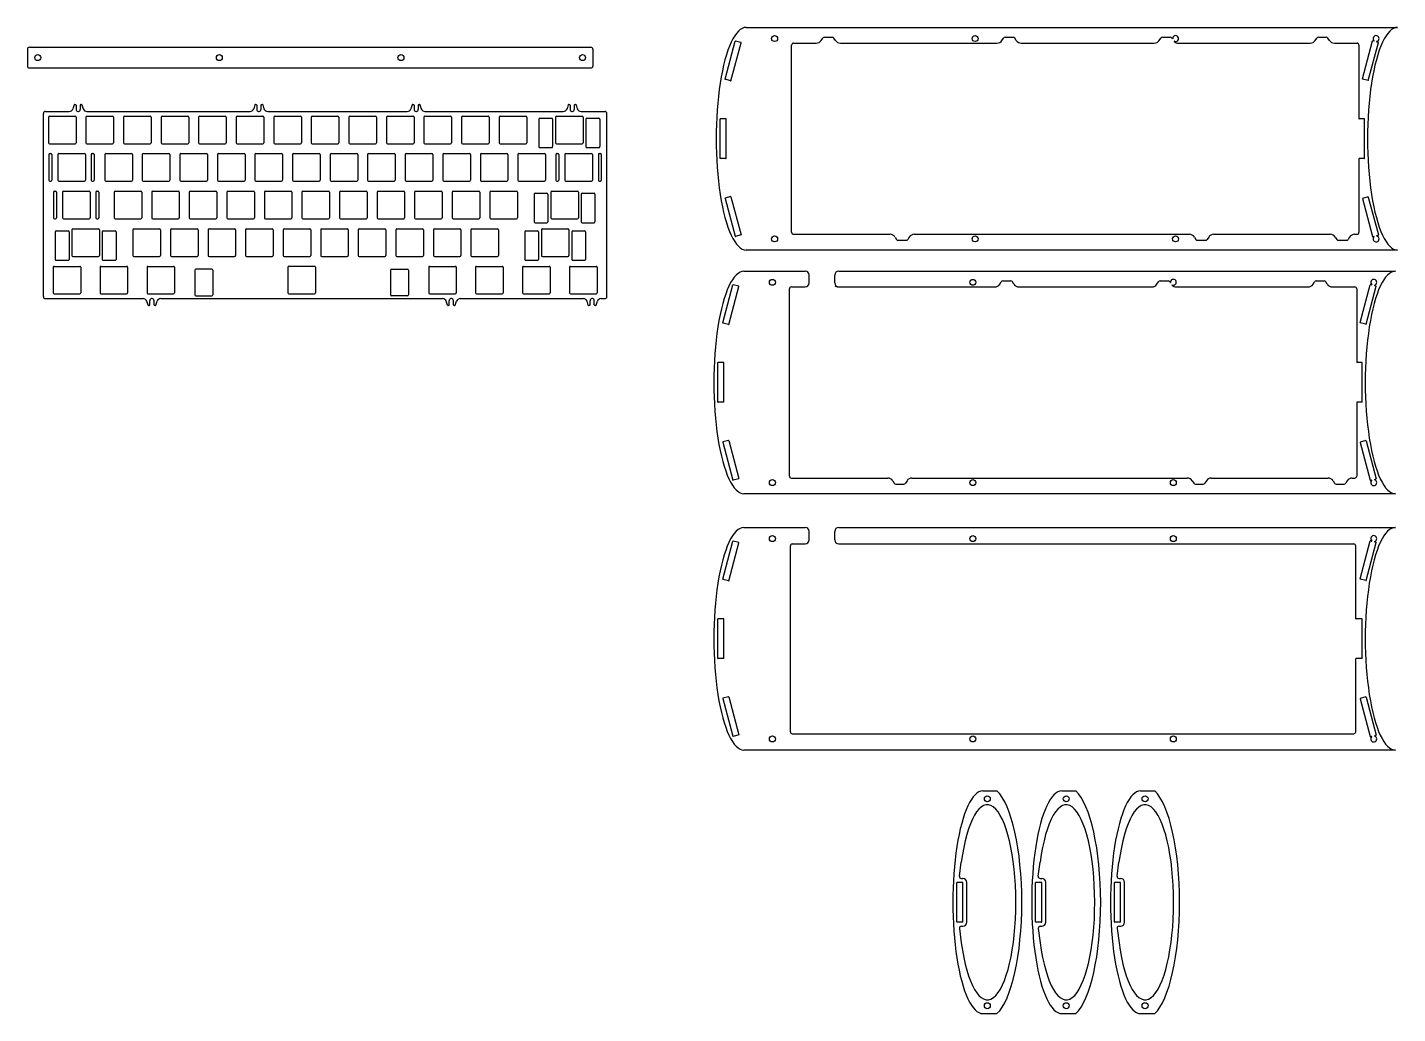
# Model space of a CAD drawing. Header units: millimetres. Extents: x -1211 to 233, y -1153 to 100.
# Drawn here: x -1211 to -516, y -400 to 100 of the extents above; entities that cross this region are included whole.
import ezdxf

# ---------------------------------------------------------------- set-up
doc = ezdxf.new("R2010")
doc.units = ezdxf.units.MM
doc.layers.get('0').update_dxf_attribs({"lineweight": 25, "true_color": 0xffffff})
doc.layers.add('f1', color=7, linetype='Continuous', lineweight=25, true_color=0x000000)
doc.layers.add('Plate', color=7, linetype='Continuous', lineweight=25, true_color=0x000000)

msp = doc.modelspace()

# ---------------------------------------------------------------- linework, layer by layer
for p, q in [((-846.41, 100.09), (-516.05, 100.09)), ((-823.38, -3.84), (-823.38, 91.09)), ((-822.38, 92.09), (-810.94, 92.09)), ((-808.41, 93.47), (-807.64, 94.68)), ((-806.8, 95.14), (-802.8, 95.14)), ((-801.19, 93.47), (-801.95, 94.68)), ((-798.66, 92.09), (-719.24, 92.09)), ((-716.72, 93.47), (-715.95, 94.68)), ((-715.1, 95.14), (-711.1, 95.14)), ((-709.49, 93.47), (-710.26, 94.68)), ((-706.96, 92.09), (-639.49, 92.09)), ((-636.96, 93.47), (-636.19, 94.68)), ((-635.35, 95.14), (-631.35, 95.14)), ((-630.26, 94.29), (-630.5, 94.68)), ((-627.21, 92.09), (-560.34, 92.09)), ((-557.82, 93.47), (-557.05, 94.68)), ((-556.2, 95.14), (-552.2, 95.14)), ((-550.59, 93.47), (-551.36, 94.68)), ((-548.06, 92.09), (-536.63, 92.09)), ((-535.63, 91.09), (-535.63, 53.77)), ((-1202.88, -36.46), (-1202.88, 56.46)), ((-1201.88, 57.46), (-1189.8, 57.46)), ((-1187.27, 60.76), (-1187.9, 58.84)), ((-1186.35, 60.66), (-1186.35, 58.51)), ((-1184.25, 60.66), (-1184.25, 58.51)), ((-1183.33, 60.76), (-1182.7, 58.84)), ((-1180.8, 57.46), (-1098.1, 57.46)), ((-1095.57, 60.76), (-1096.2, 58.84)), ((-1094.65, 60.66), (-1094.65, 58.51)), ((-1092.55, 60.66), (-1092.55, 58.51)), ((-1091.63, 60.76), (-1091, 58.84)), ((-1089.1, 57.46), (-1018.35, 57.46)), ((-1015.82, 60.76), (-1016.45, 58.84)), ((-1014.9, 60.66), (-1014.9, 58.51)), ((-1012.8, 60.66), (-1012.8, 58.51)), ((-1011.88, 60.76), (-1011.25, 58.84)), ((-1009.35, 57.46), (-939.2, 57.46)), ((-936.67, 60.76), (-937.3, 58.84)), ((-935.75, 60.66), (-935.75, 58.51)), ((-933.65, 60.66), (-933.65, 58.51)), ((-932.73, 60.76), (-932.1, 58.84)), ((-930.2, 57.46), (-918.12, 57.46)), ((-917.12, -36.46), (-917.12, 56.46)), ((-1200.35, 54.6), (-1200.35, 41.6)), ((-1199.85, 55.1), (-1186.85, 55.1)), ((-1186.35, 54.6), (-1186.35, 41.6)), ((-1181.3, 54.6), (-1181.3, 41.6)), ((-1180.8, 55.1), (-1167.8, 55.1)), ((-1167.3, 54.6), (-1167.3, 41.6)), ((-1162.25, 54.6), (-1162.25, 41.6)), ((-1161.75, 55.1), (-1148.75, 55.1)), ((-1148.25, 54.6), (-1148.25, 41.6)), ((-1143.2, 54.6), (-1143.2, 41.6)), ((-1142.7, 55.1), (-1129.7, 55.1)), ((-1129.2, 54.6), (-1129.2, 41.6)), ((-1124.15, 54.6), (-1124.15, 41.6)), ((-1123.65, 55.1), (-1110.65, 55.1)), ((-1110.15, 54.6), (-1110.15, 41.6)), ((-1105.1, 54.6), (-1105.1, 41.6)), ((-1104.6, 55.1), (-1091.6, 55.1)), ((-1091.1, 54.6), (-1091.1, 41.6)), ((-1086.05, 54.6), (-1086.05, 41.6)), ((-1085.55, 55.1), (-1072.55, 55.1)), ((-1072.05, 54.6), (-1072.05, 41.6)), ((-1067, 54.6), (-1067, 41.6)), ((-1066.5, 55.1), (-1053.5, 55.1)), ((-1053, 54.6), (-1053, 41.6)), ((-1047.95, 54.6), (-1047.95, 41.6)), ((-1047.45, 55.1), (-1034.45, 55.1)), ((-1033.95, 54.6), (-1033.95, 41.6)), ((-1028.9, 54.6), (-1028.9, 41.6)), ((-1028.4, 55.1), (-1015.4, 55.1)), ((-1014.9, 54.6), (-1014.9, 41.6)), ((-1009.85, 54.6), (-1009.85, 41.6)), ((-1009.35, 55.1), (-996.35, 55.1)), ((-995.85, 54.6), (-995.85, 41.6)), ((-990.8, 54.6), (-990.8, 41.6)), ((-990.3, 55.1), (-977.3, 55.1)), ((-976.8, 54.6), (-976.8, 41.6)), ((-971.75, 54.6), (-971.75, 41.6)), ((-971.25, 55.1), (-958.25, 55.1)), ((-957.75, 54.6), (-957.75, 41.6)), ((-951.61, 53.6), (-951.61, 39.6)), ((-951.11, 54.1), (-945.11, 54.1)), ((-944.61, 53.6), (-944.61, 39.6)), ((-943.18, 54.6), (-943.18, 41.6)), ((-942.68, 55.1), (-929.68, 55.1)), ((-929.18, 54.6), (-929.18, 41.6)), ((-927.74, 53.6), (-927.74, 39.6)), ((-927.24, 54.1), (-921.24, 54.1)), ((-920.74, 53.6), (-920.74, 39.6)), ((-1200.09, 35.55), (-1200.09, 22.55)), ((-1199.85, 41.1), (-1186.85, 41.1)), ((-1199.59, 36.05), (-1199.09, 36.05)), ((-1198.59, 35.55), (-1198.59, 22.55)), ((-1195.59, 35.55), (-1195.59, 22.55)), ((-1195.09, 36.05), (-1182.09, 36.05)), ((-1181.59, 35.55), (-1181.59, 22.55)), ((-1180.8, 41.1), (-1167.8, 41.1)), ((-1178.59, 35.55), (-1178.59, 22.55)), ((-1178.09, 36.05), (-1177.59, 36.05)), ((-1177.09, 35.55), (-1177.09, 22.55)), ((-1171.78, 35.55), (-1171.78, 22.55)), ((-1171.28, 36.05), (-1158.28, 36.05)), ((-1161.75, 41.1), (-1148.75, 41.1)), ((-1157.78, 35.55), (-1157.78, 22.55)), ((-1152.72, 35.55), (-1152.72, 22.55)), ((-1152.22, 36.05), (-1139.22, 36.05)), ((-1142.7, 41.1), (-1129.7, 41.1)), ((-1138.72, 35.55), (-1138.72, 22.55)), ((-1133.68, 35.55), (-1133.68, 22.55)), ((-1133.18, 36.05), (-1120.18, 36.05)), ((-1123.65, 41.1), (-1110.65, 41.1)), ((-1119.68, 35.55), (-1119.68, 22.55)), ((-1114.62, 35.55), (-1114.62, 22.55)), ((-1114.12, 36.05), (-1101.12, 36.05)), ((-1104.6, 41.1), (-1091.6, 41.1)), ((-1100.62, 35.55), (-1100.62, 22.55)), ((-1095.58, 35.55), (-1095.58, 22.55)), ((-1095.08, 36.05), (-1082.08, 36.05)), ((-1085.55, 41.1), (-1072.55, 41.1)), ((-1081.58, 35.55), (-1081.58, 22.55)), ((-1076.53, 35.55), (-1076.53, 22.55)), ((-1076.03, 36.05), (-1063.03, 36.05)), ((-1066.5, 41.1), (-1053.5, 41.1)), ((-1062.53, 35.55), (-1062.53, 22.55)), ((-1057.47, 35.55), (-1057.47, 22.55)), ((-1056.97, 36.05), (-1043.97, 36.05)), ((-1047.45, 41.1), (-1034.45, 41.1)), ((-1043.47, 35.55), (-1043.47, 22.55)), ((-1038.43, 35.55), (-1038.43, 22.55)), ((-1037.93, 36.05), (-1024.93, 36.05)), ((-1028.4, 41.1), (-1015.4, 41.1)), ((-1024.43, 35.55), (-1024.43, 22.55)), ((-1019.38, 35.55), (-1019.38, 22.55)), ((-1018.88, 36.05), (-1005.88, 36.05)), ((-1009.35, 41.1), (-996.35, 41.1)), ((-1005.38, 35.55), (-1005.38, 22.55)), ((-1000.33, 35.55), (-1000.33, 22.55)), ((-999.83, 36.05), (-986.83, 36.05)), ((-990.3, 41.1), (-977.3, 41.1)), ((-986.33, 35.55), (-986.33, 22.55)), ((-981.27, 35.55), (-981.27, 22.55)), ((-980.77, 36.05), (-967.77, 36.05)), ((-971.25, 41.1), (-958.25, 41.1)), ((-967.27, 35.55), (-967.27, 22.55)), ((-962.23, 35.55), (-962.23, 22.55)), ((-961.73, 36.05), (-948.73, 36.05)), ((-951.11, 39.1), (-945.11, 39.1)), ((-948.23, 35.55), (-948.23, 22.55)), ((-942.91, 35.55), (-942.91, 22.55)), ((-942.68, 41.1), (-929.68, 41.1)), ((-942.41, 36.05), (-941.91, 36.05)), ((-941.41, 35.55), (-941.41, 22.55)), ((-938.41, 35.55), (-938.41, 22.55)), ((-937.91, 36.05), (-924.91, 36.05)), ((-927.24, 39.1), (-921.24, 39.1)), ((-924.41, 35.55), (-924.41, 22.55)), ((-921.41, 35.55), (-921.41, 22.55)), ((-920.91, 36.05), (-920.41, 36.05)), ((-919.91, 35.55), (-919.91, 22.55)), ((-535.63, 33.47), (-535.63, -3.84)), ((-1199.59, 22.05), (-1199.09, 22.05)), ((-1195.09, 22.05), (-1182.09, 22.05)), ((-1178.09, 22.05), (-1177.59, 22.05)), ((-1171.28, 22.05), (-1158.28, 22.05)), ((-1152.22, 22.05), (-1139.22, 22.05)), ((-1133.18, 22.05), (-1120.18, 22.05)), ((-1114.12, 22.05), (-1101.12, 22.05)), ((-1095.08, 22.05), (-1082.08, 22.05)), ((-1076.03, 22.05), (-1063.03, 22.05)), ((-1056.97, 22.05), (-1043.97, 22.05)), ((-1037.93, 22.05), (-1024.93, 22.05)), ((-1018.88, 22.05), (-1005.88, 22.05)), ((-999.83, 22.05), (-986.83, 22.05)), ((-980.77, 22.05), (-967.77, 22.05)), ((-961.73, 22.05), (-948.73, 22.05)), ((-942.41, 22.05), (-941.91, 22.05)), ((-937.91, 22.05), (-924.91, 22.05)), ((-920.91, 22.05), (-920.41, 22.05)), ((-1197.71, 16.5), (-1197.71, 3.5)), ((-1197.21, 17), (-1196.71, 17)), ((-1196.21, 16.5), (-1196.21, 3.5)), ((-1193.21, 16.5), (-1193.21, 3.5)), ((-1192.71, 17), (-1179.71, 17)), ((-1179.21, 16.5), (-1179.21, 3.5)), ((-1176.21, 16.5), (-1176.21, 3.5)), ((-1175.71, 17), (-1175.21, 17)), ((-1174.71, 16.5), (-1174.71, 3.5)), ((-1167.01, 16.5), (-1167.01, 3.5)), ((-1166.51, 17), (-1153.51, 17)), ((-1153.01, 16.5), (-1153.01, 3.5)), ((-1147.96, 16.5), (-1147.96, 3.5)), ((-1147.46, 17), (-1134.46, 17)), ((-1133.96, 16.5), (-1133.96, 3.5)), ((-1128.91, 16.5), (-1128.91, 3.5)), ((-1128.41, 17), (-1115.41, 17)), ((-1114.91, 16.5), (-1114.91, 3.5)), ((-1109.86, 16.5), (-1109.86, 3.5)), ((-1109.36, 17), (-1096.36, 17)), ((-1095.86, 16.5), (-1095.86, 3.5)), ((-1090.81, 16.5), (-1090.81, 3.5)), ((-1090.31, 17), (-1077.31, 17)), ((-1076.81, 16.5), (-1076.81, 3.5)), ((-1071.76, 16.5), (-1071.76, 3.5)), ((-1071.26, 17), (-1058.26, 17)), ((-1057.76, 16.5), (-1057.76, 3.5)), ((-1052.71, 16.5), (-1052.71, 3.5)), ((-1052.21, 17), (-1039.21, 17)), ((-1038.71, 16.5), (-1038.71, 3.5)), ((-1033.66, 16.5), (-1033.66, 3.5)), ((-1033.16, 17), (-1020.16, 17)), ((-1019.66, 16.5), (-1019.66, 3.5)), ((-1014.61, 16.5), (-1014.61, 3.5)), ((-1014.11, 17), (-1001.11, 17)), ((-1000.61, 16.5), (-1000.61, 3.5)), ((-995.56, 16.5), (-995.56, 3.5)), ((-995.06, 17), (-982.06, 17)), ((-981.56, 16.5), (-981.56, 3.5)), ((-976.51, 16.5), (-976.51, 3.5)), ((-976.01, 17), (-963.01, 17)), ((-962.51, 16.5), (-962.51, 3.5)), ((-953.99, 15.5), (-953.99, 1.5)), ((-953.49, 16), (-947.49, 16)), ((-946.99, 15.5), (-946.99, 1.5)), ((-945.56, 16.5), (-945.56, 3.5)), ((-945.06, 17), (-932.06, 17)), ((-931.56, 16.5), (-931.56, 3.5)), ((-930.12, 15.5), (-930.12, 1.5)), ((-929.62, 16), (-923.62, 16)), ((-923.12, 15.5), (-923.12, 1.5)), ((-1197.21, 3), (-1196.71, 3)), ((-1192.71, 3), (-1179.71, 3)), ((-1175.71, 3), (-1175.21, 3)), ((-1166.51, 3), (-1153.51, 3)), ((-1147.46, 3), (-1134.46, 3)), ((-1128.41, 3), (-1115.41, 3)), ((-1109.36, 3), (-1096.36, 3)), ((-1090.31, 3), (-1077.31, 3)), ((-1071.26, 3), (-1058.26, 3)), ((-1052.21, 3), (-1039.21, 3)), ((-1033.16, 3), (-1020.16, 3)), ((-1014.11, 3), (-1001.11, 3)), ((-995.06, 3), (-982.06, 3)), ((-976.01, 3), (-963.01, 3)), ((-953.49, 1), (-947.49, 1)), ((-945.06, 3), (-932.06, 3)), ((-929.62, 1), (-923.62, 1)), ((-1196.88, -3.55), (-1196.88, -17.55)), ((-1196.38, -3.05), (-1190.38, -3.05)), ((-1189.88, -3.55), (-1189.88, -17.55)), ((-1188.44, -2.55), (-1188.44, -15.55)), ((-1187.94, -2.05), (-1174.94, -2.05)), ((-1174.44, -2.55), (-1174.44, -15.55)), ((-1173.01, -3.55), (-1173.01, -17.55)), ((-1172.51, -3.05), (-1166.51, -3.05)), ((-1166.01, -3.55), (-1166.01, -17.55)), ((-1157.49, -2.55), (-1157.49, -15.55)), ((-1156.99, -2.05), (-1143.99, -2.05)), ((-1143.49, -2.55), (-1143.49, -15.55)), ((-1138.44, -2.55), (-1138.44, -15.55)), ((-1137.94, -2.05), (-1124.94, -2.05)), ((-1124.44, -2.55), (-1124.44, -15.55)), ((-1119.39, -2.55), (-1119.39, -15.55)), ((-1118.89, -2.05), (-1105.89, -2.05)), ((-1105.39, -2.55), (-1105.39, -15.55)), ((-1100.34, -2.55), (-1100.34, -15.55)), ((-1099.84, -2.05), (-1086.84, -2.05)), ((-1086.34, -2.55), (-1086.34, -15.55)), ((-1081.29, -2.55), (-1081.29, -15.55)), ((-1080.79, -2.05), (-1067.79, -2.05)), ((-1067.29, -2.55), (-1067.29, -15.55)), ((-1062.24, -2.55), (-1062.24, -15.55)), ((-1061.74, -2.05), (-1048.74, -2.05)), ((-1048.24, -2.55), (-1048.24, -15.55)), ((-1043.19, -2.55), (-1043.19, -15.55)), ((-1042.69, -2.05), (-1029.69, -2.05)), ((-1029.19, -2.55), (-1029.19, -15.55)), ((-1024.14, -2.55), (-1024.14, -15.55)), ((-1023.64, -2.05), (-1010.64, -2.05)), ((-1010.14, -2.55), (-1010.14, -15.55)), ((-1005.09, -2.55), (-1005.09, -15.55)), ((-1004.59, -2.05), (-991.59, -2.05)), ((-991.09, -2.55), (-991.09, -15.55)), ((-986.04, -2.55), (-986.04, -15.55)), ((-985.54, -2.05), (-972.54, -2.05)), ((-972.04, -2.55), (-972.04, -15.55)), ((-958.76, -3.55), (-958.76, -17.55)), ((-958.26, -3.05), (-952.26, -3.05)), ((-951.76, -3.55), (-951.76, -17.55)), ((-950.32, -2.55), (-950.32, -15.55)), ((-949.82, -2.05), (-936.82, -2.05)), ((-936.32, -2.55), (-936.32, -15.55)), ((-934.88, -3.55), (-934.88, -17.55)), ((-934.38, -3.05), (-928.38, -3.05)), ((-927.88, -3.55), (-927.88, -17.55)), ((-822.38, -4.84), (-773.49, -4.84)), ((-770.96, -6.22), (-770.19, -7.43)), ((-763.73, -6.22), (-764.5, -7.43)), ((-761.2, -4.84), (-621.61, -4.84)), ((-619.08, -6.22), (-618.32, -7.43)), ((-611.86, -6.22), (-612.63, -7.43)), ((-609.33, -4.84), (-550.18, -4.84)), ((-547.65, -6.22), (-546.88, -7.43)), ((-540.42, -6.22), (-541.19, -7.43)), ((-537.89, -4.84), (-536.63, -4.84)), ((-516.05, -12.84), (-846.41, -12.84)), ((-769.35, -7.89), (-765.34, -7.89)), ((-617.47, -7.89), (-613.47, -7.89)), ((-546.04, -7.89), (-542.03, -7.89)), ((-1196.38, -18.05), (-1190.38, -18.05)), ((-1187.94, -16.05), (-1174.94, -16.05)), ((-1172.51, -18.05), (-1166.51, -18.05)), ((-1156.99, -16.05), (-1143.99, -16.05)), ((-1137.94, -16.05), (-1124.94, -16.05)), ((-1118.89, -16.05), (-1105.89, -16.05)), ((-1099.84, -16.05), (-1086.84, -16.05)), ((-1080.79, -16.05), (-1067.79, -16.05)), ((-1061.74, -16.05), (-1048.74, -16.05)), ((-1042.69, -16.05), (-1029.69, -16.05)), ((-1023.64, -16.05), (-1010.64, -16.05)), ((-1004.59, -16.05), (-991.59, -16.05)), ((-985.54, -16.05), (-972.54, -16.05)), ((-958.26, -18.05), (-952.26, -18.05)), ((-949.82, -16.05), (-936.82, -16.05)), ((-934.38, -18.05), (-928.38, -18.05)), ((-1197.97, -21.6), (-1197.97, -34.6)), ((-1197.47, -21.1), (-1184.47, -21.1)), ((-1183.97, -21.6), (-1183.97, -34.6)), ((-1174.16, -21.6), (-1174.16, -34.6)), ((-1173.66, -21.1), (-1160.66, -21.1)), ((-1160.16, -21.6), (-1160.16, -34.6)), ((-1150.34, -21.6), (-1150.34, -34.6)), ((-1149.84, -21.1), (-1136.84, -21.1)), ((-1136.34, -21.6), (-1136.34, -34.6)), ((-1117.01, -23.07), (-1117.01, -35.57)), ((-1078.91, -21.6), (-1078.91, -34.6)), ((-1064.91, -21.6), (-1064.91, -34.6)), ((-1026.81, -23.07), (-1026.81, -35.57)), ((-1007.47, -21.6), (-1007.47, -34.6)), ((-1006.97, -21.1), (-993.97, -21.1)), ((-993.47, -21.6), (-993.47, -34.6)), ((-983.66, -21.6), (-983.66, -34.6)), ((-983.16, -21.1), (-970.16, -21.1)), ((-969.66, -21.6), (-969.66, -34.6)), ((-959.84, -21.6), (-959.84, -34.6)), ((-959.34, -21.1), (-946.34, -21.1)), ((-945.84, -21.6), (-945.84, -34.6)), ((-936.03, -21.6), (-936.03, -34.6)), ((-935.53, -21.1), (-922.53, -21.1)), ((-922.03, -21.6), (-922.03, -34.6)), ((-847.55, -23.54), (-816.51, -23.54)), ((-814.51, -29.54), (-814.51, -25.54)), ((-801.51, -29.54), (-801.51, -25.54)), ((-799.51, -23.54), (-517.18, -23.54)), ((-824.51, -127.46), (-824.51, -32.54)), ((-823.51, -31.54), (-816.51, -31.54)), ((-799.51, -31.54), (-720.38, -31.54)), ((-717.85, -30.15), (-717.08, -28.95)), ((-716.24, -28.49), (-712.24, -28.49)), ((-710.62, -30.15), (-711.39, -28.95)), ((-708.1, -31.54), (-640.63, -31.54)), ((-638.1, -30.15), (-637.33, -28.95)), ((-636.49, -28.49), (-632.48, -28.49)), ((-631.39, -29.33), (-631.64, -28.95)), ((-628.34, -31.54), (-561.48, -31.54)), ((-558.95, -30.15), (-558.18, -28.95)), ((-557.34, -28.49), (-553.34, -28.49)), ((-551.72, -30.15), (-552.49, -28.95)), ((-549.2, -31.54), (-537.76, -31.54)), ((-536.76, -32.54), (-536.76, -69.85)), ((-1201.88, -37.46), (-1152.34, -37.46)), ((-1197.47, -35.1), (-1184.47, -35.1)), ((-1173.66, -35.1), (-1160.66, -35.1)), ((-1149.81, -40.76), (-1150.44, -38.84)), ((-1149.84, -35.1), (-1136.84, -35.1)), ((-1148.89, -40.66), (-1148.89, -38.51)), ((-1146.79, -40.66), (-1146.79, -38.51)), ((-1145.87, -40.76), (-1145.24, -38.84)), ((-1143.34, -37.46), (-1000.47, -37.46)), ((-1078.41, -35.1), (-1065.41, -35.1)), ((-1006.97, -35.1), (-993.97, -35.1)), ((-997.94, -40.76), (-998.57, -38.84)), ((-997.02, -40.66), (-997.02, -38.51)), ((-994.92, -40.66), (-994.92, -38.51)), ((-994, -40.76), (-993.37, -38.84)), ((-991.47, -37.46), (-929.03, -37.46)), ((-983.16, -35.1), (-970.16, -35.1)), ((-959.34, -35.1), (-946.34, -35.1)), ((-935.53, -35.1), (-922.53, -35.1)), ((-926.5, -40.76), (-927.13, -38.84)), ((-925.58, -40.66), (-925.58, -38.51)), ((-923.48, -40.66), (-923.48, -38.51)), ((-922.56, -40.76), (-921.93, -38.84)), ((-920.03, -37.46), (-918.12, -37.46)), ((-536.76, -90.15), (-536.76, -127.46)), ((-823.51, -128.46), (-774.62, -128.46)), ((-772.09, -129.85), (-771.32, -131.05)), ((-770.48, -131.51), (-766.48, -131.51)), ((-764.87, -129.85), (-765.63, -131.05)), ((-762.34, -128.46), (-622.75, -128.46)), ((-620.22, -129.85), (-619.45, -131.05)), ((-618.61, -131.51), (-614.6, -131.51)), ((-612.99, -129.85), (-613.76, -131.05)), ((-610.46, -128.46), (-551.31, -128.46)), ((-548.78, -129.85), (-548.01, -131.05)), ((-547.17, -131.51), (-543.17, -131.51)), ((-541.55, -129.85), (-542.32, -131.05)), ((-539.03, -128.46), (-537.76, -128.46)), ((-517.18, -136.46), (-847.55, -136.46)), ((-847.55, -153.54), (-816.51, -153.54)), ((-814.51, -159.85), (-814.51, -155.54)), ((-801.51, -159.85), (-801.51, -155.54)), ((-799.51, -153.54), (-517.18, -153.54)), ((-824.04, -257.15), (-824.04, -162.85)), ((-823.04, -161.85), (-816.51, -161.85)), ((-799.51, -161.85), (-538.24, -161.85)), ((-537.24, -199.85), (-537.24, -162.85)), ((-537.24, -257.15), (-537.24, -220.15)), ((-823.04, -258.15), (-538.24, -258.15)), ((-517.18, -266.46), (-847.55, -266.46)), ((-726.37, -287.17), (-719.23, -287.17)), ((-686.37, -287.17), (-679.23, -287.17)), ((-646.37, -287.17), (-639.23, -287.17)), ((-738.3, -330.42), (-737.35, -323.27)), ((-698.3, -330.42), (-697.35, -323.27)), ((-658.3, -330.42), (-657.35, -323.27)), ((-737.31, -331.55), (-736.54, -331.55)), ((-734.54, -353.79), (-734.54, -333.55)), ((-697.31, -331.55), (-696.54, -331.55)), ((-694.54, -353.79), (-694.54, -333.55)), ((-657.31, -331.55), (-656.54, -331.55)), ((-654.54, -353.79), (-654.54, -333.55)), ((-738.3, -356.92), (-737.33, -364.13)), ((-737.3, -355.79), (-736.54, -355.79)), ((-698.3, -356.92), (-697.33, -364.13)), ((-697.3, -355.79), (-696.54, -355.79)), ((-658.3, -356.92), (-657.33, -364.13)), ((-657.3, -355.79), (-656.54, -355.79)), ((-726.37, -400.1), (-719.23, -400.1)), ((-686.37, -400.1), (-679.23, -400.1)), ((-646.37, -400.1), (-639.23, -400.1))]:
    msp.add_line(p, q)
at = {"color": 7, "true_color": 0x000000}
for p, q in [((-1126.11, -23.07), (-1126.11, -35.57)), ((-1117.51, -22.57), (-1125.61, -22.57)), ((-1065.41, -21.1), (-1078.41, -21.1)), ((-1026.31, -22.57), (-1018.21, -22.57)), ((-1017.71, -23.07), (-1017.71, -35.57)), ((-1125.61, -36.07), (-1117.51, -36.07)), ((-1018.21, -36.07), (-1026.31, -36.07))]:
    msp.add_line(p, q, dxfattribs=at)
for centre in [(-832.02, 94.42), (-730.34, 94.42), (-832.02, -7.18), (-730.34, -7.18), (-628.66, -7.18), (-833.16, -29.2), (-731.48, -29.2), (-833.16, -130.8), (-731.48, -130.8), (-629.8, -130.8), (-833.16, -159.2), (-731.48, -159.2), (-629.8, -159.2), (-833.16, -260.8), (-731.48, -260.8), (-629.8, -260.8), (-724.14, -291.17), (-684.14, -291.17), (-644.14, -291.17), (-724.14, -396.1), (-684.14, -396.1), (-644.14, -396.1)]:
    msp.add_circle(centre, 1.51)
for centre, radius, start, end in [((-822.38, 91.09), 1, 90, 180), ((-810.94, 95.09), 3, 270, 327.42053), ((-806.8, 94.14), 1, 90, 147.42053), ((-802.8, 94.14), 1, 32.57947, 90), ((-798.66, 95.09), 3, 212.57947, 270), ((-719.24, 95.09), 3, 270, 327.42053), ((-715.1, 94.14), 1, 90, 147.42053), ((-711.1, 94.14), 1, 32.57947, 90), ((-706.96, 95.09), 3, 212.57947, 270), ((-639.49, 95.09), 3, 270, 327.42053), ((-635.35, 94.14), 1, 90, 147.42053), ((-631.35, 94.14), 1, 32.57947, 90), ((-630.22, 94.32), 0.05, 212.57947, 3.77885), ((-628.66, 94.42), 1.51, 246.52344, 183.77885), ((-629.28, 92.99), 0.05, 66.52344, 225.3417), ((-627.21, 95.09), 3, 225.3417, 270), ((-560.34, 95.09), 3, 270, 327.42053), ((-556.2, 94.14), 1, 90, 147.42053), ((-552.2, 94.14), 1, 32.57947, 90), ((-548.06, 95.09), 3, 212.57947, 270), ((-536.63, 91.09), 1, 0, 90), ((-528.65, 93.2), 0.1, 75, 165), ((-526.98, 94.42), 1.51, 283.77733, 226.22267), ((-528.09, 93.26), 0.1, 255, 46.22267), ((-526.6, 92.86), 0.1, 103.77733, 255), ((-525.85, 92.45), 0.1, 345, 75), ((-1210, 89), 1, 90, 180), ((-925.2, 89), 1, 360, 90), ((-1210, 80.5), 1, 180, 270), ((-925.2, 80.5), 1, 270, 360), ((-533.8, 73.98), 0.1, 165, 255), ((-531, 73.23), 0.1, 255, 345), ((-1201.88, 56.46), 1, 90, 180), ((-1189.8, 59.46), 2, 270, 341.84729), ((-1185.3, 58.51), 1.05, 180, 341.00335), ((-1185.3, 58.51), 1.05, 341.00335, 360), ((-1180.8, 59.46), 2, 198.15271, 270), ((-1098.1, 59.46), 2, 270, 341.84729), ((-1093.6, 58.51), 1.05, 180, 341.00335), ((-1093.6, 58.51), 1.05, 341.00335, 360), ((-1089.1, 59.46), 2, 198.15271, 270), ((-1018.35, 59.46), 2, 270, 341.84729), ((-1013.85, 58.51), 1.05, 180, 341.00335), ((-1013.85, 58.51), 1.05, 341.00335, 360), ((-1009.35, 59.46), 2, 198.15271, 270), ((-939.2, 59.46), 2, 270, 341.84729), ((-934.7, 58.51), 1.05, 180, 341.00335), ((-934.7, 58.51), 1.05, 341.00335, 360), ((-930.2, 59.46), 2, 198.15271, 270), ((-918.12, 56.46), 1, 0, 90), ((-1199.85, 54.6), 0.5, 90, 180), ((-1186.85, 54.6), 0.5, 0, 90), ((-1180.8, 54.6), 0.5, 90, 180), ((-1167.8, 54.6), 0.5, 0, 90), ((-1161.75, 54.6), 0.5, 90, 180), ((-1148.75, 54.6), 0.5, 0, 90), ((-1142.7, 54.6), 0.5, 90, 180), ((-1129.7, 54.6), 0.5, 0, 90), ((-1123.65, 54.6), 0.5, 90, 180), ((-1110.65, 54.6), 0.5, 0, 90), ((-1104.6, 54.6), 0.5, 90, 180), ((-1091.6, 54.6), 0.5, 0, 90), ((-1085.55, 54.6), 0.5, 90, 180), ((-1072.55, 54.6), 0.5, 0, 90), ((-1066.5, 54.6), 0.5, 90, 180), ((-1053.5, 54.6), 0.5, 0, 90), ((-1047.45, 54.6), 0.5, 90, 180), ((-1034.45, 54.6), 0.5, 0, 90), ((-1028.4, 54.6), 0.5, 90, 180), ((-1015.4, 54.6), 0.5, 0, 90), ((-1009.35, 54.6), 0.5, 90, 180), ((-996.35, 54.6), 0.5, 0, 90), ((-990.3, 54.6), 0.5, 90, 180), ((-977.3, 54.6), 0.5, 0, 90), ((-971.25, 54.6), 0.5, 90, 180), ((-958.25, 54.6), 0.5, 0, 90), ((-951.11, 53.6), 0.5, 90, 180), ((-945.11, 53.6), 0.5, 0, 90), ((-942.68, 54.6), 0.5, 90, 180), ((-929.68, 54.6), 0.5, 0, 90), ((-927.24, 53.6), 0.5, 90, 180), ((-921.24, 53.6), 0.5, 0, 90), ((-535.53, 53.77), 0.1, 180, 270), ((-532.92, 53.57), 0.1, 0, 90), ((-1199.85, 41.6), 0.5, 180, 270), ((-1199.59, 35.55), 0.5, 90, 180), ((-1199.09, 35.55), 0.5, 0, 90), ((-1195.09, 35.55), 0.5, 90, 180), ((-1186.85, 41.6), 0.5, 270, 0), ((-1182.09, 35.55), 0.5, 0, 90), ((-1180.8, 41.6), 0.5, 180, 270), ((-1178.09, 35.55), 0.5, 90, 180), ((-1177.59, 35.55), 0.5, 0, 90), ((-1171.28, 35.55), 0.5, 90, 180), ((-1167.8, 41.6), 0.5, 270, 0), ((-1161.75, 41.6), 0.5, 180, 270), ((-1158.28, 35.55), 0.5, 0, 90), ((-1152.22, 35.55), 0.5, 90, 180), ((-1148.75, 41.6), 0.5, 270, 0), ((-1142.7, 41.6), 0.5, 180, 270), ((-1139.22, 35.55), 0.5, 0, 90), ((-1133.18, 35.55), 0.5, 90, 180), ((-1129.7, 41.6), 0.5, 270, 0), ((-1123.65, 41.6), 0.5, 180, 270), ((-1120.18, 35.55), 0.5, 0, 90), ((-1114.12, 35.55), 0.5, 90, 180), ((-1110.65, 41.6), 0.5, 270, 0), ((-1104.6, 41.6), 0.5, 180, 270), ((-1101.12, 35.55), 0.5, 0, 90), ((-1095.08, 35.55), 0.5, 90, 180), ((-1091.6, 41.6), 0.5, 270, 0), ((-1085.55, 41.6), 0.5, 180, 270), ((-1082.08, 35.55), 0.5, 0, 90), ((-1076.03, 35.55), 0.5, 90, 180), ((-1072.55, 41.6), 0.5, 270, 0), ((-1066.5, 41.6), 0.5, 180, 270), ((-1063.03, 35.55), 0.5, 0, 90), ((-1056.97, 35.55), 0.5, 90, 180), ((-1053.5, 41.6), 0.5, 270, 0), ((-1047.45, 41.6), 0.5, 180, 270), ((-1043.97, 35.55), 0.5, 0, 90), ((-1037.93, 35.55), 0.5, 90, 180), ((-1034.45, 41.6), 0.5, 270, 0), ((-1028.4, 41.6), 0.5, 180, 270), ((-1024.93, 35.55), 0.5, 0, 90), ((-1018.88, 35.55), 0.5, 90, 180), ((-1015.4, 41.6), 0.5, 270, 0), ((-1009.35, 41.6), 0.5, 180, 270), ((-1005.88, 35.55), 0.5, 0, 90), ((-999.83, 35.55), 0.5, 90, 180), ((-996.35, 41.6), 0.5, 270, 0), ((-990.3, 41.6), 0.5, 180, 270), ((-986.83, 35.55), 0.5, 0, 90), ((-980.77, 35.55), 0.5, 90, 180), ((-977.3, 41.6), 0.5, 270, 0), ((-971.25, 41.6), 0.5, 180, 270), ((-967.77, 35.55), 0.5, 0, 90), ((-961.73, 35.55), 0.5, 90, 180), ((-958.25, 41.6), 0.5, 270, 0), ((-951.11, 39.6), 0.5, 180, 270), ((-948.73, 35.55), 0.5, 0, 90), ((-945.11, 39.6), 0.5, 270, 0), ((-942.68, 41.6), 0.5, 180, 270), ((-942.41, 35.55), 0.5, 90, 180), ((-941.91, 35.55), 0.5, 0, 90), ((-937.91, 35.55), 0.5, 90, 180), ((-929.68, 41.6), 0.5, 270, 0), ((-927.24, 39.6), 0.5, 180, 270), ((-924.91, 35.55), 0.5, 0, 90), ((-920.91, 35.55), 0.5, 90, 180), ((-921.24, 39.6), 0.5, 270, 0), ((-920.41, 35.55), 0.5, 0, 90), ((-535.53, 33.47), 0.1, 90, 180), ((-532.92, 33.67), 0.1, 270, 0), ((-1199.59, 22.55), 0.5, 180, 270), ((-1199.09, 22.55), 0.5, 270, 0), ((-1195.09, 22.55), 0.5, 180, 270), ((-1182.09, 22.55), 0.5, 270, 0), ((-1178.09, 22.55), 0.5, 180, 270), ((-1177.59, 22.55), 0.5, 270, 0), ((-1171.28, 22.55), 0.5, 180, 270), ((-1158.28, 22.55), 0.5, 270, 0), ((-1152.22, 22.55), 0.5, 180, 270), ((-1139.22, 22.55), 0.5, 270, 0), ((-1133.18, 22.55), 0.5, 180, 270), ((-1120.18, 22.55), 0.5, 270, 0), ((-1114.12, 22.55), 0.5, 180, 270), ((-1101.12, 22.55), 0.5, 270, 0), ((-1095.08, 22.55), 0.5, 180, 270), ((-1082.08, 22.55), 0.5, 270, 0), ((-1076.03, 22.55), 0.5, 180, 270), ((-1063.03, 22.55), 0.5, 270, 0), ((-1056.97, 22.55), 0.5, 180, 270), ((-1043.97, 22.55), 0.5, 270, 0), ((-1037.93, 22.55), 0.5, 180, 270), ((-1024.93, 22.55), 0.5, 270, 0), ((-1018.88, 22.55), 0.5, 180, 270), ((-1005.88, 22.55), 0.5, 270, 0), ((-999.83, 22.55), 0.5, 180, 270), ((-986.83, 22.55), 0.5, 270, 0), ((-980.77, 22.55), 0.5, 180, 270), ((-967.77, 22.55), 0.5, 270, 0), ((-961.73, 22.55), 0.5, 180, 270), ((-948.73, 22.55), 0.5, 270, 0), ((-942.41, 22.55), 0.5, 180, 270), ((-941.91, 22.55), 0.5, 270, 0), ((-937.91, 22.55), 0.5, 180, 270), ((-924.91, 22.55), 0.5, 270, 0), ((-920.91, 22.55), 0.5, 180, 270), ((-920.41, 22.55), 0.5, 270, 0), ((-1197.21, 16.5), 0.5, 90, 180), ((-1196.71, 16.5), 0.5, 0, 90), ((-1192.71, 16.5), 0.5, 90, 180), ((-1179.71, 16.5), 0.5, 0, 90), ((-1175.71, 16.5), 0.5, 90, 180), ((-1175.21, 16.5), 0.5, 0, 90), ((-1166.51, 16.5), 0.5, 90, 180), ((-1153.51, 16.5), 0.5, 0, 90), ((-1147.46, 16.5), 0.5, 90, 180), ((-1134.46, 16.5), 0.5, 0, 90), ((-1128.41, 16.5), 0.5, 90, 180), ((-1115.41, 16.5), 0.5, 0, 90), ((-1109.36, 16.5), 0.5, 90, 180), ((-1096.36, 16.5), 0.5, 0, 90), ((-1090.31, 16.5), 0.5, 90, 180), ((-1077.31, 16.5), 0.5, 0, 90), ((-1071.26, 16.5), 0.5, 90, 180), ((-1058.26, 16.5), 0.5, 0, 90), ((-1052.21, 16.5), 0.5, 90, 180), ((-1039.21, 16.5), 0.5, 0, 90), ((-1033.16, 16.5), 0.5, 90, 180), ((-1020.16, 16.5), 0.5, 0, 90), ((-1014.11, 16.5), 0.5, 90, 180), ((-1001.11, 16.5), 0.5, 0, 90), ((-995.06, 16.5), 0.5, 90, 180), ((-982.06, 16.5), 0.5, 0, 90), ((-976.01, 16.5), 0.5, 90, 180), ((-963.01, 16.5), 0.5, 0, 90), ((-953.49, 15.5), 0.5, 90, 180), ((-947.49, 15.5), 0.5, 0, 90), ((-945.06, 16.5), 0.5, 90, 180), ((-932.06, 16.5), 0.5, 0, 90), ((-929.62, 15.5), 0.5, 90, 180), ((-923.62, 15.5), 0.5, 0, 90), ((-531, 14.02), 0.1, 15, 105), ((-533.8, 13.27), 0.1, 105, 195), ((-1197.21, 3.5), 0.5, 180, 270), ((-1196.71, 3.5), 0.5, 270, 0), ((-1192.71, 3.5), 0.5, 180, 270), ((-1179.71, 3.5), 0.5, 270, 0), ((-1175.71, 3.5), 0.5, 180, 270), ((-1175.21, 3.5), 0.5, 270, 0), ((-1166.51, 3.5), 0.5, 180, 270), ((-1153.51, 3.5), 0.5, 270, 0), ((-1147.46, 3.5), 0.5, 180, 270), ((-1134.46, 3.5), 0.5, 270, 0), ((-1128.41, 3.5), 0.5, 180, 270), ((-1115.41, 3.5), 0.5, 270, 0), ((-1109.36, 3.5), 0.5, 180, 270), ((-1096.36, 3.5), 0.5, 270, 0), ((-1090.31, 3.5), 0.5, 180, 270), ((-1077.31, 3.5), 0.5, 270, 0), ((-1071.26, 3.5), 0.5, 180, 270), ((-1058.26, 3.5), 0.5, 270, 0), ((-1052.21, 3.5), 0.5, 180, 270), ((-1039.21, 3.5), 0.5, 270, 0), ((-1033.16, 3.5), 0.5, 180, 270), ((-1020.16, 3.5), 0.5, 270, 0), ((-1014.11, 3.5), 0.5, 180, 270), ((-1001.11, 3.5), 0.5, 270, 0), ((-995.06, 3.5), 0.5, 180, 270), ((-982.06, 3.5), 0.5, 270, 0), ((-976.01, 3.5), 0.5, 180, 270), ((-963.01, 3.5), 0.5, 270, 0), ((-953.49, 1.5), 0.5, 180, 270), ((-947.49, 1.5), 0.5, 270, 0), ((-945.06, 3.5), 0.5, 180, 270), ((-932.06, 3.5), 0.5, 270, 0), ((-929.62, 1.5), 0.5, 180, 270), ((-923.62, 1.5), 0.5, 270, 0), ((-1196.38, -3.55), 0.5, 90, 180), ((-1190.38, -3.55), 0.5, 0, 90), ((-1187.94, -2.55), 0.5, 90, 180), ((-1174.94, -2.55), 0.5, 0, 90), ((-1172.51, -3.55), 0.5, 90, 180), ((-1166.51, -3.55), 0.5, 0, 90), ((-1156.99, -2.55), 0.5, 90, 180), ((-1143.99, -2.55), 0.5, 0, 90), ((-1137.94, -2.55), 0.5, 90, 180), ((-1124.94, -2.55), 0.5, 0, 90), ((-1118.89, -2.55), 0.5, 90, 180), ((-1105.89, -2.55), 0.5, 0, 90), ((-1099.84, -2.55), 0.5, 90, 180), ((-1086.84, -2.55), 0.5, 0, 90), ((-1080.79, -2.55), 0.5, 90, 180), ((-1067.79, -2.55), 0.5, 0, 90), ((-1061.74, -2.55), 0.5, 90, 180), ((-1048.74, -2.55), 0.5, 0, 90), ((-1042.69, -2.55), 0.5, 90, 180), ((-1029.69, -2.55), 0.5, 0, 90), ((-1023.64, -2.55), 0.5, 90, 180), ((-1010.64, -2.55), 0.5, 0, 90), ((-1004.59, -2.55), 0.5, 90, 180), ((-991.59, -2.55), 0.5, 0, 90), ((-985.54, -2.55), 0.5, 90, 180), ((-972.54, -2.55), 0.5, 0, 90), ((-958.26, -3.55), 0.5, 90, 180), ((-952.26, -3.55), 0.5, 0, 90), ((-949.82, -2.55), 0.5, 90, 180), ((-936.82, -2.55), 0.5, 0, 90), ((-934.38, -3.55), 0.5, 90, 180), ((-928.38, -3.55), 0.5, 0, 90), ((-822.38, -3.84), 1, 180, 270), ((-773.49, -7.84), 3, 32.57947, 90), ((-761.2, -7.84), 3, 90, 147.42053), ((-621.61, -7.84), 3, 32.57947, 90), ((-609.33, -7.84), 3, 90, 147.42053), ((-550.18, -7.84), 3, 32.57947, 90), ((-537.89, -7.84), 3, 90, 147.42053), ((-536.63, -3.84), 1, 270, 360), ((-528.65, -5.96), 0.1, 195, 285), ((-526.98, -7.18), 1.51, 133.7774, 76.2226), ((-528.09, -6.01), 0.1, 313.7774, 105), ((-526.6, -5.61), 0.1, 105, 256.2226), ((-525.85, -5.21), 0.1, 285, 15), ((-769.35, -6.89), 1, 212.57947, 270), ((-765.34, -6.89), 1, 270, 327.42053), ((-617.47, -6.89), 1, 212.57947, 270), ((-613.47, -6.89), 1, 270, 327.42053), ((-546.04, -6.89), 1, 212.57947, 270), ((-542.03, -6.89), 1, 270, 327.42053), ((-1196.38, -17.55), 0.5, 180, 270), ((-1190.38, -17.55), 0.5, 270, 0), ((-1187.94, -15.55), 0.5, 180, 270), ((-1174.94, -15.55), 0.5, 270, 0), ((-1172.51, -17.55), 0.5, 180, 270), ((-1166.51, -17.55), 0.5, 270, 0), ((-1156.99, -15.55), 0.5, 180, 270), ((-1143.99, -15.55), 0.5, 270, 0), ((-1137.94, -15.55), 0.5, 180, 270), ((-1124.94, -15.55), 0.5, 270, 0), ((-1118.89, -15.55), 0.5, 180, 270), ((-1105.89, -15.55), 0.5, 270, 0), ((-1099.84, -15.55), 0.5, 180, 270), ((-1086.84, -15.55), 0.5, 270, 0), ((-1080.79, -15.55), 0.5, 180, 270), ((-1067.79, -15.55), 0.5, 270, 0), ((-1061.74, -15.55), 0.5, 180, 270), ((-1048.74, -15.55), 0.5, 270, 0), ((-1042.69, -15.55), 0.5, 180, 270), ((-1029.69, -15.55), 0.5, 270, 0), ((-1023.64, -15.55), 0.5, 180, 270), ((-1010.64, -15.55), 0.5, 270, 0), ((-1004.59, -15.55), 0.5, 180, 270), ((-991.59, -15.55), 0.5, 270, 0), ((-985.54, -15.55), 0.5, 180, 270), ((-972.54, -15.55), 0.5, 270, 0), ((-958.26, -17.55), 0.5, 180, 270), ((-952.26, -17.55), 0.5, 270, 0), ((-949.82, -15.55), 0.5, 180, 270), ((-936.82, -15.55), 0.5, 270, 0), ((-934.38, -17.55), 0.5, 180, 270), ((-928.38, -17.55), 0.5, 270, 0), ((-1197.47, -21.6), 0.5, 90, 180), ((-1184.47, -21.6), 0.5, 0, 90), ((-1173.66, -21.6), 0.5, 90, 180), ((-1160.66, -21.6), 0.5, 0, 90), ((-1149.84, -21.6), 0.5, 90, 180), ((-1136.84, -21.6), 0.5, 0, 90), ((-1125.61, -23.07), 0.5, 90, 180), ((-1117.51, -23.07), 0.5, 0, 90), ((-1078.41, -21.6), 0.5, 90, 180), ((-1065.41, -21.6), 0.5, 0, 90), ((-1026.31, -23.07), 0.5, 90, 180), ((-1018.21, -23.07), 0.5, 0, 90), ((-1006.97, -21.6), 0.5, 90, 180), ((-993.97, -21.6), 0.5, 0, 90), ((-983.16, -21.6), 0.5, 90, 180), ((-970.16, -21.6), 0.5, 0, 90), ((-959.34, -21.6), 0.5, 90, 180), ((-946.34, -21.6), 0.5, 0, 90), ((-935.53, -21.6), 0.5, 90, 180), ((-922.53, -21.6), 0.5, 0, 90), ((-816.51, -25.54), 2, 0, 90), ((-799.51, -25.54), 2, 90, 180), ((-629.8, -29.2), 1.51, 246.52344, 183.77885), ((-528.12, -29.2), 1.51, 283.77733, 226.22267), ((-1197.47, -34.6), 0.5, 180, 270), ((-1184.47, -34.6), 0.5, 270, 0), ((-1173.66, -34.6), 0.5, 180, 270), ((-1160.66, -34.6), 0.5, 270, 0), ((-1149.84, -34.6), 0.5, 180, 270), ((-1136.84, -34.6), 0.5, 270, 0), ((-1078.41, -34.6), 0.5, 180, 270), ((-1065.41, -34.6), 0.5, 270, 0), ((-1006.97, -34.6), 0.5, 180, 270), ((-993.97, -34.6), 0.5, 270, 0), ((-983.16, -34.6), 0.5, 180, 270), ((-970.16, -34.6), 0.5, 270, 0), ((-959.34, -34.6), 0.5, 180, 270), ((-946.34, -34.6), 0.5, 270, 0), ((-935.53, -34.6), 0.5, 180, 270), ((-922.53, -34.6), 0.5, 270, 0), ((-823.51, -32.54), 1, 90, 180), ((-816.51, -29.54), 2, 270, 0), ((-799.51, -29.54), 2, 180, 270), ((-799.79, -28.54), 3, 235.0601, 270), ((-720.38, -28.54), 3, 270, 327.42053), ((-716.24, -29.49), 1, 90, 147.42053), ((-712.24, -29.49), 1, 32.57947, 90), ((-708.1, -28.54), 3, 212.57947, 270), ((-640.63, -28.54), 3, 270, 327.42053), ((-636.49, -29.49), 1, 90, 147.42053), ((-632.48, -29.49), 1, 32.57947, 90), ((-631.35, -29.31), 0.05, 212.57947, 3.77885), ((-630.42, -30.63), 0.05, 66.52344, 225.3417), ((-628.34, -28.54), 3, 225.3417, 270), ((-561.48, -28.54), 3, 270, 327.42053), ((-557.34, -29.49), 1, 90, 147.42053), ((-553.34, -29.49), 1, 32.57947, 90), ((-549.2, -28.54), 3, 212.57947, 270), ((-537.76, -32.54), 1, 0, 90), ((-529.79, -30.42), 0.1, 75, 165), ((-529.23, -30.36), 0.1, 255, 46.22267), ((-527.73, -30.77), 0.1, 103.77733, 255), ((-526.99, -31.17), 0.1, 345, 75), ((-1201.88, -36.46), 1, 180, 270), ((-1152.34, -39.46), 2, 18.15271, 90), ((-1147.84, -38.51), 1.05, 161.00335, 180), ((-1147.84, -38.51), 1.05, 0, 161.00335), ((-1143.34, -39.46), 2, 90, 161.84729), ((-1125.61, -35.57), 0.5, 180, 270), ((-1117.51, -35.57), 0.5, 270, 0), ((-1026.31, -35.57), 0.5, 180, 270), ((-1018.21, -35.57), 0.5, 270, 0), ((-1000.47, -39.46), 2, 18.15271, 90), ((-995.97, -38.51), 1.05, 161.00335, 180), ((-995.97, -38.51), 1.05, 0, 161.00335), ((-991.47, -39.46), 2, 90, 161.84729), ((-929.03, -39.46), 2, 18.15271, 90), ((-924.53, -38.51), 1.05, 161.00335, 180), ((-924.53, -38.51), 1.05, 0, 161.00335), ((-920.03, -39.46), 2, 90, 161.84729), ((-918.12, -36.46), 1, 270, 0), ((-534.94, -49.64), 0.1, 165, 255), ((-532.14, -50.39), 0.1, 255, 345), ((-536.66, -69.85), 0.1, 180, 270), ((-534.05, -70.05), 0.1, 0, 90), ((-536.66, -90.15), 0.1, 90, 180), ((-534.05, -89.95), 0.1, 270, 0), ((-534.94, -110.36), 0.1, 105, 195), ((-532.14, -109.61), 0.1, 15, 105), ((-823.51, -127.46), 1, 180, 270), ((-774.62, -131.46), 3, 32.57947, 90), ((-770.48, -130.51), 1, 212.57947, 270), ((-766.48, -130.51), 1, 270, 327.42053), ((-762.34, -131.46), 3, 90, 147.42053), ((-622.75, -131.46), 3, 32.57947, 90), ((-618.61, -130.51), 1, 212.57947, 270), ((-614.6, -130.51), 1, 270, 327.42053), ((-610.46, -131.46), 3, 90, 147.42053), ((-551.31, -131.46), 3, 32.57947, 90), ((-547.17, -130.51), 1, 212.57947, 270), ((-543.17, -130.51), 1, 270, 327.42053), ((-539.03, -131.46), 3, 90, 147.42053), ((-537.76, -127.46), 1, 270, 360), ((-529.79, -129.58), 0.1, 195, 285), ((-528.12, -130.8), 1.51, 133.7774, 76.2226), ((-529.23, -129.64), 0.1, 313.7774, 105), ((-527.73, -129.23), 0.1, 105, 256.2226), ((-526.99, -128.83), 0.1, 285, 15), ((-816.51, -155.54), 2, 0, 90), ((-799.51, -155.54), 2, 90, 180), ((-528.12, -159.2), 1.51, 283.77733, 226.22267), ((-823.04, -162.85), 1, 90, 180), ((-816.51, -159.85), 2, 270, 0), ((-799.51, -159.85), 2, 180, 270), ((-538.24, -162.85), 1, 360, 90), ((-529.79, -160.42), 0.1, 75, 165), ((-529.23, -160.36), 0.1, 255, 46.22267), ((-527.73, -160.77), 0.1, 103.77733, 255), ((-526.99, -161.17), 0.1, 345, 75), ((-534.94, -179.64), 0.1, 165, 255), ((-532.14, -180.39), 0.1, 255, 345), ((-537.14, -199.85), 0.1, 180, 270), ((-534.05, -200.05), 0.1, 0, 90), ((-537.14, -220.15), 0.1, 90, 180), ((-534.05, -219.95), 0.1, 270, 0), ((-534.94, -240.36), 0.1, 105, 195), ((-532.14, -239.61), 0.1, 15, 105), ((-823.04, -257.15), 1, 180, 270), ((-538.24, -257.15), 1, 270, 360), ((-529.79, -259.58), 0.1, 195, 285), ((-528.12, -260.8), 1.51, 133.7774, 76.2226), ((-529.23, -259.64), 0.1, 313.7774, 105), ((-527.73, -259.23), 0.1, 105, 256.2226), ((-526.99, -258.83), 0.1, 285, 15), ((-737.31, -330.55), 1, 172.45524, 270), ((-736.54, -333.55), 2, 0, 90), ((-697.31, -330.55), 1, 172.45524, 270), ((-696.54, -333.55), 2, 0, 90), ((-657.31, -330.55), 1, 172.45524, 270), ((-656.54, -333.55), 2, 0, 90), ((-736.54, -353.79), 2, 270, 0), ((-696.54, -353.79), 2, 270, 0), ((-656.54, -353.79), 2, 270, 0), ((-737.3, -356.79), 1, 90, 187.60188), ((-697.3, -356.79), 1, 90, 187.60188), ((-657.3, -356.79), 1, 90, 187.60188)]:
    msp.add_arc(centre, radius, start, end)
for centre, major_axis, ratio, start_param, end_param in [((-846.41, 43.62), (0, 56.46), 0.270448, 0, 3.141593), ((-846.41, 43.62), (0, 56.46), 0.270448, 0, 3.141593), ((-516.05, 43.62), (0, 56.46), 0.270448, 0, 3.141593), ((-516.05, 43.62), (0, 56.46), 0.270448, 0, 3.141593), ((-516.05, 43.62), (0, 56.46), 0.270448, 0, 3.141593), ((-847.55, -80), (0, 56.46), 0.270448, 0, 3.141593), ((-847.55, -80), (0, 56.46), 0.270448, 0, 3.141593), ((-517.18, -80), (0, 56.46), 0.270448, 0, 3.141593), ((-517.18, -80), (0, 56.46), 0.270448, 0, 3.141593), ((-517.18, -80), (0, 56.46), 0.270448, 0, 3.141593), ((-847.55, -210), (0, 56.46), 0.270448, 0, 3.141593), ((-847.55, -210), (0, 56.46), 0.270448, 0, 3.141593), ((-517.18, -210), (0, 56.46), 0.270448, 0, 3.141593), ((-517.18, -210), (0, 56.46), 0.270448, 0, 3.141593), ((-517.18, -210), (0, 56.46), 0.270448, 0, 3.141593), ((-726.37, -343.64), (0, 56.46), 0.270448, 0, 3.141593), ((-724.14, -343.64), (0, 49.46), 0.293145, 1.998028, 1.146434), ((-723.64, -343.64), (0, 58.46), 0.29078, 3.403914, 6.020864), ((-686.37, -343.64), (0, 56.46), 0.270448, 0, 3.141593), ((-684.14, -343.64), (0, 49.46), 0.293145, 1.998028, 1.146434), ((-683.64, -343.64), (0, 58.46), 0.29078, 3.403914, 6.020864), ((-646.37, -343.64), (0, 56.46), 0.270448, 0, 3.141593), ((-644.14, -343.64), (0, 49.46), 0.293145, 1.998028, 1.146434), ((-643.64, -343.64), (0, 58.46), 0.29078, 3.403914, 6.020864)]:
    msp.add_ellipse(centre, major_axis=major_axis, ratio=ratio, start_param=start_param, end_param=end_param)
at = {"layer": 'f1'}
for p, q in [((-1211, 89), (-1211, 80.5)), ((-1210, 90), (-925.2, 90)), ((-924.2, 89), (-924.2, 80.5)), ((-1210, 79.5), (-925.2, 79.5))]:
    msp.add_line(p, q, dxfattribs=at)
for centre in [(-1205.75, 84.75), (-1113.65, 84.75), (-1021.55, 84.75), (-929.45, 84.75)]:
    msp.add_circle(centre, 1.51, dxfattribs=at)
at = {"layer": 'Plate'}
for p, q in [((-857.18, 73.87), (-852.03, 93.09)), ((-854.19, 73.07), (-849.04, 92.29)), ((-849.11, 92.41), (-851.91, 93.16)), ((-533.9, 74), (-528.75, 93.23)), ((-530.9, 73.2), (-525.75, 92.42)), ((-528.12, 93.16), (-528.63, 93.3)), ((-526.62, 92.76), (-525.82, 92.55)), ((-854.31, 73), (-857.11, 73.75)), ((-531.03, 73.13), (-533.83, 73.88)), ((-1186.98, 60.96), (-1186.65, 60.96)), ((-1183.95, 60.96), (-1183.61, 60.96)), ((-1095.29, 60.96), (-1094.95, 60.96)), ((-1092.25, 60.96), (-1091.92, 60.96)), ((-1015.53, 60.96), (-1015.2, 60.96)), ((-1012.5, 60.96), (-1012.16, 60.96)), ((-936.39, 60.96), (-936.05, 60.96)), ((-933.35, 60.96), (-933.02, 60.96)), ((-859.68, 33.57), (-859.68, 53.67)), ((-856.58, 53.67), (-859.68, 53.67)), ((-859.68, 33.67), (-859.68, 53.57)), ((-856.68, 53.67), (-859.58, 53.67)), ((-856.58, 33.57), (-856.58, 53.67)), ((-856.58, 33.67), (-856.58, 53.57)), ((-532.92, 53.67), (-535.53, 53.67)), ((-532.82, 33.67), (-532.82, 53.57)), ((-856.58, 33.57), (-859.68, 33.57)), ((-856.68, 33.57), (-859.58, 33.57)), ((-532.92, 33.57), (-535.53, 33.57)), ((-854.31, 14.25), (-857.11, 13.5)), ((-854.19, 14.18), (-849.04, -5.04)), ((-531.03, 14.11), (-533.83, 13.36)), ((-530.9, 14.04), (-525.75, -5.18)), ((-857.18, 13.37), (-852.03, -5.85)), ((-533.9, 13.24), (-528.75, -5.98)), ((-849.11, -5.17), (-851.91, -5.92)), ((-528.63, -6.05), (-528.12, -5.92)), ((-526.62, -5.52), (-525.82, -5.3)), ((-858.32, -49.75), (-853.17, -30.53)), ((-855.32, -50.56), (-850.17, -31.33)), ((-850.25, -31.21), (-853.05, -30.46)), ((-535.03, -49.62), (-529.88, -30.4)), ((-532.04, -50.42), (-526.89, -31.2)), ((-529.26, -30.46), (-529.76, -30.33)), ((-527.76, -30.86), (-526.96, -31.08)), ((-1149.19, -40.96), (-1149.53, -40.96)), ((-1146.16, -40.96), (-1146.49, -40.96)), ((-997.32, -40.96), (-997.65, -40.96)), ((-994.28, -40.96), (-994.62, -40.96)), ((-925.88, -40.96), (-926.22, -40.96)), ((-922.85, -40.96), (-923.18, -40.96)), ((-855.45, -50.63), (-858.25, -49.88)), ((-532.16, -50.49), (-534.96, -49.74)), ((-860.82, -90.05), (-860.82, -69.95)), ((-857.72, -69.95), (-860.82, -69.95)), ((-860.82, -89.95), (-860.82, -70.05)), ((-857.82, -69.95), (-860.72, -69.95)), ((-857.72, -90.05), (-857.72, -69.95)), ((-857.72, -89.95), (-857.72, -70.05)), ((-534.05, -69.95), (-536.66, -69.95)), ((-533.95, -89.95), (-533.95, -70.05)), ((-857.72, -90.05), (-860.82, -90.05)), ((-857.82, -90.05), (-860.72, -90.05)), ((-534.05, -90.05), (-536.66, -90.05)), ((-858.32, -110.25), (-853.17, -129.47)), ((-855.45, -109.37), (-858.25, -110.12)), ((-855.32, -109.44), (-850.17, -128.67)), ((-535.03, -110.38), (-529.88, -129.6)), ((-532.16, -109.51), (-534.96, -110.26)), ((-532.04, -109.58), (-526.89, -128.8)), ((-850.25, -128.79), (-853.05, -129.54)), ((-529.76, -129.67), (-529.26, -129.54)), ((-527.76, -129.14), (-526.96, -128.92)), ((-858.32, -179.75), (-853.17, -160.53)), ((-855.32, -180.56), (-850.17, -161.33)), ((-850.25, -161.21), (-853.05, -160.46)), ((-535.03, -179.62), (-529.88, -160.4)), ((-532.04, -180.42), (-526.89, -161.2)), ((-529.26, -160.46), (-529.76, -160.33)), ((-527.76, -160.86), (-526.96, -161.08)), ((-855.45, -180.63), (-858.25, -179.88)), ((-532.16, -180.49), (-534.96, -179.74)), ((-860.82, -220.05), (-860.82, -199.95)), ((-857.72, -199.95), (-860.82, -199.95)), ((-860.82, -219.95), (-860.82, -200.05)), ((-857.82, -199.95), (-860.72, -199.95)), ((-857.72, -220.05), (-857.72, -199.95)), ((-857.72, -219.95), (-857.72, -200.05)), ((-534.05, -199.95), (-537.14, -199.95)), ((-533.95, -219.95), (-533.95, -200.05)), ((-857.72, -220.05), (-860.82, -220.05)), ((-857.82, -220.05), (-860.72, -220.05)), ((-534.05, -220.05), (-537.14, -220.05)), ((-858.32, -240.25), (-853.17, -259.47)), ((-855.45, -239.37), (-858.25, -240.12)), ((-855.32, -239.44), (-850.17, -258.67)), ((-535.03, -240.38), (-529.88, -259.6)), ((-532.16, -239.51), (-534.96, -240.26)), ((-532.04, -239.58), (-526.89, -258.8)), ((-850.25, -258.79), (-853.05, -259.54)), ((-529.76, -259.67), (-529.26, -259.54)), ((-527.76, -259.14), (-526.96, -258.92)), ((-739.64, -353.59), (-739.64, -333.69)), ((-736.64, -333.59), (-739.54, -333.59)), ((-736.54, -353.59), (-736.54, -333.69)), ((-699.64, -353.59), (-699.64, -333.69)), ((-696.64, -333.59), (-699.54, -333.59)), ((-696.54, -353.59), (-696.54, -333.69)), ((-659.64, -353.59), (-659.64, -333.69)), ((-656.64, -333.59), (-659.54, -333.59)), ((-656.54, -353.59), (-656.54, -333.69)), ((-736.64, -353.69), (-739.54, -353.69)), ((-696.64, -353.69), (-699.54, -353.69)), ((-656.64, -353.69), (-659.54, -353.69))]:
    msp.add_line(p, q, dxfattribs=at)
for centre, radius, start, end in [((-851.94, 93.07), 0.1, 75, 165), ((-849.14, 92.31), 0.1, 345, 75), ((-857.09, 73.84), 0.1, 165, 255), ((-854.29, 73.09), 0.1, 255, 345), ((-1186.98, 60.66), 0.3, 90, 161.84729), ((-1186.65, 60.66), 0.3, 0, 90), ((-1183.95, 60.66), 0.3, 90, 180), ((-1183.61, 60.66), 0.3, 18.15271, 90), ((-1095.29, 60.66), 0.3, 90, 161.84729), ((-1094.95, 60.66), 0.3, 0, 90), ((-1092.25, 60.66), 0.3, 90, 180), ((-1091.92, 60.66), 0.3, 18.15271, 90), ((-1015.53, 60.66), 0.3, 90, 161.84729), ((-1015.2, 60.66), 0.3, 0, 90), ((-1012.5, 60.66), 0.3, 90, 180), ((-1012.16, 60.66), 0.3, 18.15271, 90), ((-936.39, 60.66), 0.3, 90, 161.84729), ((-936.05, 60.66), 0.3, 0, 90), ((-933.35, 60.66), 0.3, 90, 180), ((-933.02, 60.66), 0.3, 18.15271, 90), ((-859.58, 53.57), 0.1, 90, 180), ((-856.68, 53.57), 0.1, 0, 90), ((-859.58, 33.67), 0.1, 180, 270), ((-856.68, 33.67), 0.1, 270, 0), ((-854.29, 14.15), 0.1, 15, 105), ((-857.09, 13.4), 0.1, 105, 195), ((-851.94, -5.82), 0.1, 195, 285), ((-849.14, -5.07), 0.1, 285, 15), ((-853.07, -30.56), 0.1, 75, 165), ((-850.27, -31.31), 0.1, 345, 75), ((-1149.53, -40.66), 0.3, 198.15271, 270), ((-1149.19, -40.66), 0.3, 270, 0), ((-1146.49, -40.66), 0.3, 180, 270), ((-1146.16, -40.66), 0.3, 270, 341.84729), ((-997.65, -40.66), 0.3, 198.15271, 270), ((-997.32, -40.66), 0.3, 270, 0), ((-994.62, -40.66), 0.3, 180, 270), ((-994.28, -40.66), 0.3, 270, 341.84729), ((-926.22, -40.66), 0.3, 198.15271, 270), ((-925.88, -40.66), 0.3, 270, 0), ((-923.18, -40.66), 0.3, 180, 270), ((-922.85, -40.66), 0.3, 270, 341.84729), ((-858.22, -49.78), 0.1, 165, 255), ((-855.42, -50.53), 0.1, 255, 345), ((-860.72, -70.05), 0.1, 90, 180), ((-857.82, -70.05), 0.1, 0, 90), ((-860.72, -89.95), 0.1, 180, 270), ((-857.82, -89.95), 0.1, 270, 0), ((-858.22, -110.22), 0.1, 105, 195), ((-855.42, -109.47), 0.1, 15, 105), ((-853.07, -129.44), 0.1, 195, 285), ((-850.27, -128.69), 0.1, 285, 15), ((-853.07, -160.56), 0.1, 75, 165), ((-850.27, -161.31), 0.1, 345, 75), ((-858.22, -179.78), 0.1, 165, 255), ((-855.42, -180.53), 0.1, 255, 345), ((-860.72, -200.05), 0.1, 90, 180), ((-857.82, -200.05), 0.1, 0, 90), ((-860.72, -219.95), 0.1, 180, 270), ((-857.82, -219.95), 0.1, 270, 0), ((-858.22, -240.22), 0.1, 105, 195), ((-855.42, -239.47), 0.1, 15, 105), ((-853.07, -259.44), 0.1, 195, 285), ((-850.27, -258.69), 0.1, 285, 15), ((-739.54, -333.69), 0.1, 90, 180), ((-736.64, -333.69), 0.1, 0, 90), ((-699.54, -333.69), 0.1, 90, 180), ((-696.64, -333.69), 0.1, 0, 90), ((-659.54, -333.69), 0.1, 90, 180), ((-656.64, -333.69), 0.1, 0, 90), ((-739.54, -353.59), 0.1, 180, 270), ((-736.64, -353.59), 0.1, 270, 0), ((-699.54, -353.59), 0.1, 180, 270), ((-696.64, -353.59), 0.1, 270, 0), ((-659.54, -353.59), 0.1, 180, 270), ((-656.64, -353.59), 0.1, 270, 0)]:
    msp.add_arc(centre, radius, start, end, dxfattribs=at)

doc.saveas('drawing.dxf')
